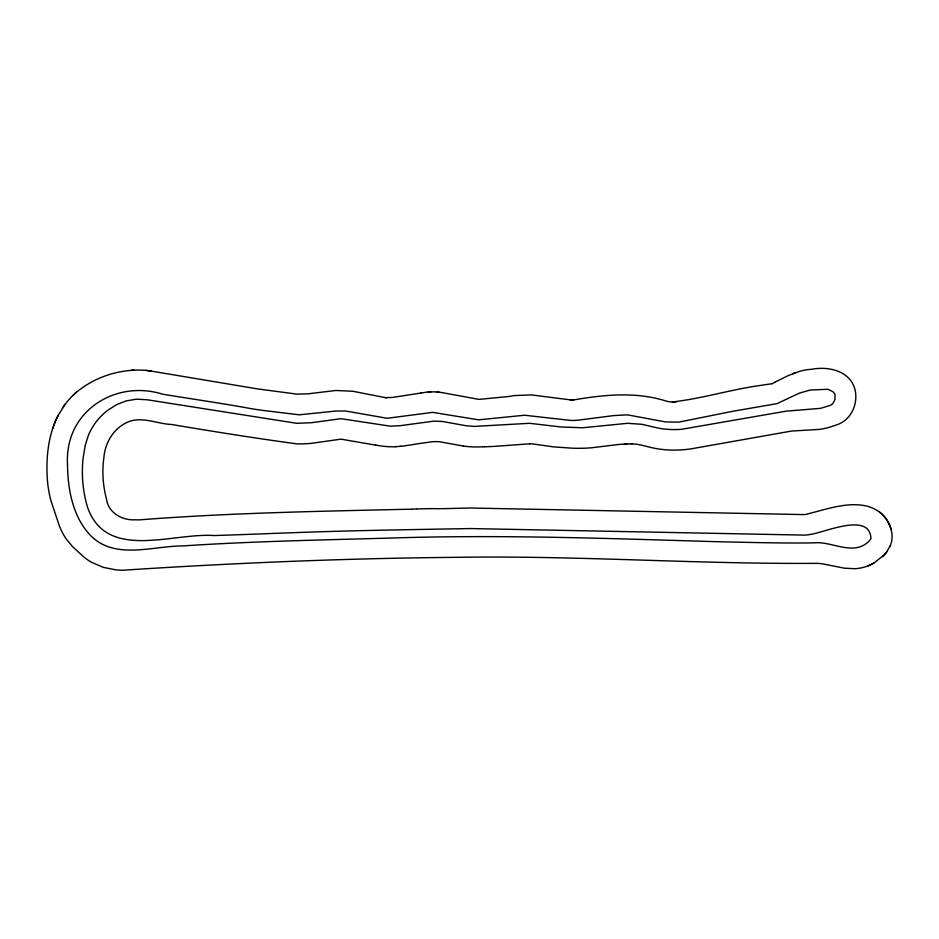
<?xml version="1.0" encoding="UTF-8"?>
<svg xmlns="http://www.w3.org/2000/svg" width="939" height="939" viewBox="0 0 939 939"><rect width="100%" height="100%" fill="white"/><g stroke="black" fill="none" stroke-linecap="round" stroke-linejoin="round"><path stroke-width="1.41" d="M65.026 404.404L58.077 415.519A85.226 85.226 0 0 0 55.624 420.754A95.719 95.719 0 0 0 52.678 428.548C47.279 445.121 46.175 462.798 47.408 480.087A120.333 120.333 0 0 0 48.206 487.376L48.429 488.879A98.184 98.184 0 0 0 50.823 500.111A73.688 73.688 0 0 0 51.481 502.342L59.145 525.265A86.634 86.634 0 0 0 61.892 531.603L62.807 533.375A59.533 59.533 0 0 0 66.059 538.775L72.643 546.733L82.609 555.794A44.309 44.309 0 0 0 83.923 556.968A49.908 49.908 0 0 0 91.153 562.121L103.349 567.367L115.215 569.738A93.501 93.501 0 0 0 122.152 570.266C233.377 563.013 344.895 558.306 456.436 557.332C576.112 555.383 695.623 564.175 815.275 563.353A21.902 21.902 0 0 1 816.355 563.341A39.285 39.285 0 0 1 819.747 563.529L820.498 563.611A63.875 63.875 0 0 1 823.656 564.057L844.361 568.189L854.936 568.717A42.525 42.525 0 0 0 865.746 566.687L868.27 565.759A48.276 48.276 0 0 0 873.704 563.177L884.069 555.066A40.001 40.001 0 0 0 887.026 551.439L890.43 545.324M73.406 394.955C92.984 377.009 120.767 368.006 147.188 370.518A105.18 105.18 0 0 1 151.085 371.081L257.744 388.934L296.736 394.098L307.687 393.875L335.88 390.471L353.017 391.293A59.474 59.474 0 0 1 355.588 391.798L383.875 397.361A13.839 13.839 0 0 0 385.037 397.584L392.162 397.479L423.923 392.584A49.286 49.286 0 0 1 428.231 391.974L433.266 391.856A71.74 71.74 0 0 1 439.229 392.244M775.133 382.091L772.973 383.253A20.376 20.376 0 0 1 772.562 383.464L772.492 383.488A7.665 7.665 0 0 1 771.975 383.722M775.379 381.95L788.267 375.565L799.476 371.375A53.171 53.171 0 0 1 811.672 369.285C828.01 366.128 849.314 370.565 854.701 388.523A22.489 22.489 0 0 1 855.147 390.342C858.023 403.359 851.767 418.301 839.302 423.841A26.034 26.034 0 0 1 837.694 424.522L830.745 426.846A70.765 70.765 0 0 1 818.362 429.557M873.704 563.177L872.812 563.658A47.783 47.783 0 0 1 867.577 566.029M508.785 396.504L479.5 399.321A23.123 23.123 0 0 1 478.08 399.251L442.785 392.725A70.343 70.343 0 0 0 436.823 392.033M508.785 396.504A53.065 53.065 0 0 0 511.121 396.094L511.649 396A58.382 58.382 0 0 1 513.938 395.589L531.345 394.92L570.067 399.826A58.206 58.206 0 0 0 572.367 399.908A34.555 34.555 0 0 0 573.764 399.897C604.857 394.591 636.607 391.434 667.195 401.387A67.068 67.068 0 0 0 669.108 401.704L670.974 401.927A17.724 17.724 0 0 0 671.972 401.986C702.442 398.652 732.009 389.11 762.456 385.154A96.752 96.752 0 0 1 765.978 384.567L771.752 383.793M400.918 446.248L402.526 446.072A184.173 184.173 0 0 0 415.637 444.077L432.28 441.717A51.68 51.68 0 0 1 439.863 441.811L463.432 446.084M818.35 429.475L791.741 431.036A55.753 55.753 0 0 0 789.3 431.447L694.954 448.161A94.956 94.956 0 0 1 685.364 449.558L681.35 449.887A112.222 112.222 0 0 1 665.023 449.734L660.164 449.182A91.729 91.729 0 0 1 652.053 447.75L641.642 445.18A53.394 53.394 0 0 0 631.09 443.818L618.871 444.44L591.453 447.797A158.351 158.351 0 0 1 572.391 448.185L553.74 446.917L533.329 444.006A41.727 41.727 0 0 0 529.608 443.818M417.162 508.938L430.825 508.609M416.634 508.961L412.55 509.149M493.503 446.448L529.561 443.83M395.718 446.635L396.305 446.612A101.776 101.776 0 0 0 400.918 446.248M492.494 446.495L484.524 446.811M483.268 446.847L484.101 446.823M482.435 446.87L481.59 446.894M412.057 509.161C320.997 511.262 229.773 512.788 138.984 519.901A95.614 95.614 0 0 1 135.451 519.795C122.023 520.605 108.091 512.776 106.389 498.527A101.142 101.142 0 0 1 104.898 492.095A103.76 103.76 0 0 1 103.936 457.093C105.191 442.645 113.537 428.642 126.953 422.444C141.226 415.648 156.813 423.912 171.438 424.463C213.083 431.471 254.856 438.173 296.677 443.842A107.351 107.351 0 0 0 311.971 443.267L340.54 439.206A28.135 28.135 0 0 1 342.148 439.346L375.694 445.145M480.662 446.917L477.059 446.964A101.612 101.612 0 0 1 463.432 446.107M441.166 508.715L470.193 508.022L804.242 514.595A12.054 12.054 0 0 0 806.131 514.314L806.448 514.255A44.485 44.485 0 0 0 808.679 513.656C827.822 508.915 848.093 501.344 867.941 506.367A39.379 39.379 0 0 1 877.625 510.769L878.165 511.121A27.924 27.924 0 0 1 880.172 512.565M440.203 508.715L431.06 508.621M631.09 443.842L632.111 443.877M151.085 371.081L149.853 370.893A97.539 97.539 0 0 0 145.815 370.353M880.183 512.553A31.809 31.809 0 0 1 889.538 525.007A31.257 31.257 0 0 1 891.181 529.631L891.381 530.488A25.4 25.4 0 0 1 890.184 546.087M676.737 401.728A29.978 29.978 0 0 1 674.789 401.927A33.041 33.041 0 0 1 672.383 401.986M573.764 399.897A43.429 43.429 0 0 1 570.067 399.814M428.231 391.986A37.548 37.548 0 0 1 430.954 391.845M421.071 393.136A25.212 25.212 0 0 1 420.261 393.277M386.798 397.749A16.972 16.972 0 0 1 385.037 397.584M62.502 407.972A76.047 76.047 0 0 1 76.446 392.197M52.713 428.56A89.158 89.158 0 0 1 58.077 415.519M879.432 512.025A31.668 31.668 0 0 1 891.099 529.643M624.318 443.994A95.895 95.895 0 0 1 626.97 443.854M395.73 446.788A92.374 92.374 0 0 1 375.717 445.063M792.856 373.64A84.099 84.099 0 0 1 795.333 372.713M887.026 551.439A39.696 39.696 0 0 1 882.496 556.698M131.495 370.259A62.913 62.913 0 0 1 133.937 370.036M67.514 464.136C67.643 488.644 72.655 516.215 89.745 534.667C114.147 560.677 152.165 545.911 183.211 545.899C252.251 541.322 321.467 539.995 390.624 538.07C498.762 534.455 606.923 538.423 715.002 541.65C747.902 542.378 780.814 543.329 813.714 542.883C831.649 540.841 852.107 555.994 867.894 542.261A18.592 18.592 0 0 0 870.981 538.552C869.678 511.52 824.465 532.706 809.981 534.479A32.126 32.126 0 0 1 804.711 535.113L470.404 528.551C424.088 529.408 377.783 530.089 331.444 531.427C292.311 532.53 253.201 534.361 214.057 535.547C172.048 532.566 106.577 561.416 87.55 507.295A122.305 122.305 0 0 1 84.768 496.109A124.629 124.629 0 0 1 83.172 457.633L85.308 444.933L88.501 435.015A62.091 62.091 0 0 1 107.656 410.32L116.483 404.721L126.166 400.906L136.484 399.169L147.212 399.768L296.63 423.301L311.584 422.703L340.974 418.688L390.307 426.177L400.061 425.696L434.006 421.118L442.339 421.458L466.19 425.743L474.207 426.4L529.561 423.301L561.428 427.01L582.626 427.761L627.651 423.313L641.853 424.299L656.068 427.609A70.742 70.742 0 0 0 662.664 428.818A83.325 83.325 0 0 0 668.474 429.405L671.702 429.546A96.353 96.353 0 0 0 681.597 429.299L786.248 411.141L820.428 408.359L830.053 405.472L832.693 403.805L834.947 399.627L835.041 394.415L833.046 391.739L827.834 389.274L810.146 390.037L799.535 393.065L776.964 403.653L732.819 411.259L678.592 422.174L665.434 421.904L627.475 414.85L613.601 415.601L577.955 420.203A60.225 60.225 0 0 1 570.384 420.39L524.572 415.238L478.608 419.827L432.562 412.362L387.197 418.289L345.529 411L335.657 411.059L299.165 414.815L261.969 410.296A413.77 413.77 0 0 1 251.206 408.665C221.839 403.254 192.272 399.098 162.811 394.227C115.063 379.18 64.498 411.622 67.514 464.136"/></g></svg>
